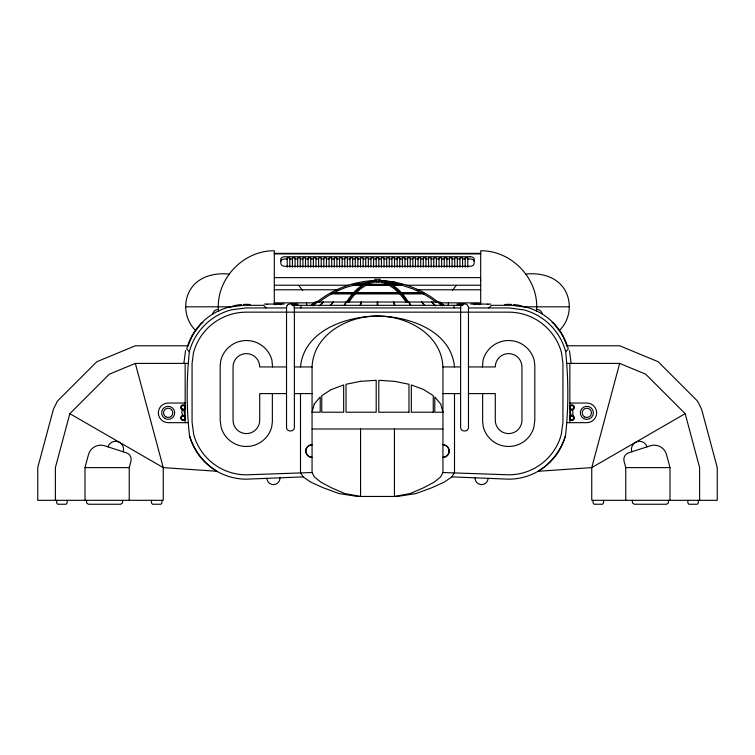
<?xml version="1.0" encoding="UTF-8"?>
<svg xmlns="http://www.w3.org/2000/svg" width="755" height="755" viewBox="0 0 755 755"><rect width="100%" height="100%" fill="white"/><g stroke="black" fill="none" stroke-linecap="round" stroke-linejoin="round"><path stroke-width="1.13" d="M195.101 329.954C184.937 319.676 182.738 303.029 189.901 290.467C197.697 276.528 214.486 272.498 229.341 274.103M183.861 363.4L185.541 350.641M187.787 363.4L135.334 363.4L109.315 374.178L69.828 413.664L163.25 467.609L216.93 471.28C203.69 463.117 193.931 450.405 189.477 435.503C186.362 407.823 186.504 379.35 189.335 351.651A59.069 59.069 0 0 1 231.096 309.89L245.828 307.946L286.532 307.946M448.111 305.784L448.527 302.585M480.69 280.058L480.69 280.615M475.055 477.755L475.018 478.028A6.54 6.54 0 0 0 487.89 479.727L488.07 478.302M525.659 274.103C540.514 272.498 557.303 276.528 565.099 290.467C572.262 303.029 570.063 319.676 559.899 329.954M699.621 500.32L699.621 467.609L685.172 413.664L591.75 467.609L538.07 471.28C551.31 463.117 561.069 450.405 565.523 435.503C568.638 407.823 568.496 379.35 565.665 351.651A59.069 59.069 0 0 0 523.904 309.89L509.172 307.946L468.468 307.946M388.768 284.267L388.655 285.012A98.159 49.075 -90 0 0 379.774 282.04L375.226 282.04A98.159 49.075 -90 0 0 366.345 285.012L366.232 284.267L388.768 284.267L389.278 285.39L394.355 288.787L399.197 293.327L399.376 292.629L355.624 292.638L355.218 293.921A98.159 49.075 90 0 0 348.942 302.132M360.56 428.991L360.56 496.45L344.78 493.553L331.228 487.683L320.828 482.152L314.297 476.886L312.06 472.526L312.06 366.939C313.41 334.408 347.98 315.779 377.5 316.09C409.04 316.269 451.046 330.624 454.51 366.939M300.49 366.939C303.954 330.624 345.96 316.269 377.5 316.09C407.02 315.779 441.59 334.408 442.94 366.939L442.94 472.526L440.703 476.886L434.172 482.152L423.772 487.683L410.22 493.553L394.44 496.45L394.44 428.991M123.122 451.764L123.518 450.131A8.003 8.003 0 0 0 118.403 441.826L117.62 441.581A8.003 8.003 0 0 0 108.616 445.308L107.974 446.856M406.058 302.132A98.159 49.075 -90 0 0 399.782 293.921L399.376 292.629M69.828 413.664L55.379 467.609L55.379 500.32M85.004 500.32L85.004 467.609L88.477 454.633A12.75 12.75 0 0 1 104.728 445.799L126.368 452.811A6.955 6.955 0 0 1 130.945 461.23L129.237 467.609L129.237 500.32M685.172 413.664L645.685 374.178L619.666 363.4L591.75 467.609L591.75 500.32L717.25 500.32L717.25 467.609L701.612 409.257L697.639 401.207L658.152 361.72L619.666 345.781L566.637 345.781M360.192 304.992L361.069 302.038M360.635 304.992L361.513 302.038M391.76 285.39L402.406 285.39L402.632 284.635L401.377 284.267L401.15 285.012A98.159 98.159 0 0 0 385.39 282.21M187.976 345.988L192.61 334.795M192.506 335.796L192.865 335.078M402.406 285.39L412.551 288.787L422.234 293.327L422.602 292.629L423.763 293.223L423.404 293.921L401.122 293.921M344.299 304.992L345.988 302.038M344.686 304.992L346.385 302.038M300.49 393.6L300.49 472.526L303.114 476.886L310.805 482.152L323.046 487.683L338.995 493.553L357.568 496.45L397.432 496.45L416.005 493.553L431.954 487.683L444.195 482.152L451.886 476.886L454.51 472.526L454.51 393.6M193.289 333.918L202 322.555M452.358 290.467L456.256 285.381M330.322 305.416L333.059 302.038M330.633 305.416L333.38 302.038M319.488 305.728L323.149 302.038M319.705 305.728L323.376 302.038M488.815 307.946L491.439 305.331L511.786 305.331L526.518 307.266A59.069 59.069 0 0 1 568.288 349.036L565.665 351.651M312.863 305.728L316.949 302.038M312.976 305.728L317.072 302.038M310.635 305.728L314.873 302.038L440.127 302.038L444.365 305.728M355.624 292.638L355.803 293.327L360.645 288.787L365.722 285.39L366.232 284.267M353.878 293.921L331.596 293.921L331.237 293.223L332.408 292.638L353.189 292.629M332.719 293.233C342.241 288.599 352.311 283.71 363.24 285.39M202.246 322.847L203.01 322.593M352.594 285.39L352.368 284.635L353.623 284.267L363.806 284.267M373.102 281.115A99.443 49.717 -90 0 1 375.122 280.737L376.66 280.596L376.726 281.908M274.31 253.369L480.69 253.369M274.31 253.907L480.69 253.907M287.193 258.993L285.06 258.993A4.2 2.105 0 0 0 280.851 261.088M289.816 258.993L292.43 258.993M295.054 258.993L297.668 258.993M300.282 258.993L302.906 258.993M305.52 258.993L308.134 258.993M310.758 258.993L313.372 258.993M315.986 258.993L318.61 258.993M321.224 258.993L323.838 258.993M326.462 258.993L329.076 258.993M331.69 258.993L334.314 258.993M336.928 258.993L339.542 258.993M342.166 258.993L344.78 258.993M347.394 258.993L350.018 258.993M352.632 258.993L355.256 258.993M357.87 258.993L360.484 258.993M363.108 258.993L365.722 258.993M368.336 258.993L370.96 258.993M373.574 258.993L376.188 258.993M378.812 258.993L381.426 258.993M384.04 258.993L386.664 258.993M389.278 258.993L391.892 258.993M394.516 258.993L397.13 258.993M399.744 258.993L402.368 258.993M404.982 258.993L407.606 258.993M410.22 258.993L412.834 258.993M415.458 258.993L418.072 258.993M420.686 258.993L423.31 258.993M425.924 258.993L428.538 258.993M431.162 258.993L433.776 258.993M436.39 258.993L439.014 258.993M441.628 258.993L444.242 258.993M446.866 258.993L449.48 258.993M452.094 258.993L454.718 258.993M457.332 258.993L459.946 258.993M462.57 258.993L465.184 258.993M467.807 258.993L469.94 258.993A4.2 2.105 0 0 1 474.149 261.088M274.31 277.642L480.69 277.642M374.499 279.284L380.501 279.284M374.603 280.596L371.403 280.728A99.443 99.443 0 0 0 316.562 302.34M376.726 280.596L373.782 280.728A99.443 49.717 90 0 0 346.554 302.019M378.274 281.908L378.274 280.596L381.218 280.728A99.443 49.717 -90 0 1 383.238 281.115M380.397 280.596L395.658 282.379M391.194 284.267L401.377 284.267M352.368 284.635L364.259 284.635M365.609 284.635L389.391 284.635M390.741 284.635L402.632 284.635M356.936 285.012L358.823 285.012M367.355 285.012L371.356 285.012M383.644 285.012L387.645 285.012M396.177 285.012L398.064 285.012M274.31 285.22L348.602 285.22M406.398 285.22L480.69 285.22M365.722 285.39L389.278 285.39M274.31 289.769L337.995 289.769M417.005 289.769L480.69 289.769M401.802 292.638L422.602 292.629M331.247 293.233L353.699 293.223M355.048 293.233L399.961 293.223M401.301 293.233L423.763 293.223M334.191 293.327L337.551 293.327M338.665 293.327L353.378 293.327M356.926 293.327L365.892 293.327M370.535 293.327L384.465 293.327M389.108 293.327L398.074 293.327M401.622 293.327L416.335 293.327M417.449 293.327L420.809 293.327M355.218 293.921L399.782 293.921M274.31 302.859L315.59 302.859M439.41 302.859L480.69 302.859M264.193 304.086L276.594 304.057M277.934 304.086L284.21 304.086M291.675 304.086L297.961 304.086M457.039 304.086L463.325 304.086M470.79 304.086L477.066 304.086M478.406 304.057L490.807 304.086M266.949 304.35L267.714 304.35M280.69 304.35L281.455 304.35M294.441 304.35L295.196 304.35M459.804 304.35L460.559 304.35M473.545 304.35L474.31 304.35M487.286 304.35L488.051 304.35M292.591 305.133L297.961 305.133M457.039 305.133L462.409 305.133M292.109 305.331L462.891 305.331M185.522 306.823L231.021 306.823M523.979 306.823L569.478 306.823M294.082 307.946L460.918 307.946M218.242 309.475L217.515 309.475A5.568 5.568 0 0 0 212.712 314.278M536.758 309.475L537.485 309.475A5.568 5.568 0 0 1 542.288 314.278M188.363 345.781L135.334 345.781L96.848 361.72L57.361 401.207L53.388 409.257L37.75 467.609L37.75 500.32L163.25 500.32L163.25 467.609L135.334 363.4M567.213 363.4L619.666 363.4M286.532 366.939L259.711 366.939A13.326 13.326 0 0 0 246.385 353.614A13.326 13.326 0 0 0 233.059 366.939L233.059 420.261A13.326 13.326 0 0 0 246.385 433.587A13.326 13.326 0 0 0 259.711 420.261L259.711 393.6L286.532 393.6M294.384 366.939L312.06 366.939M442.94 366.939L460.616 366.939M468.468 366.939L495.289 366.939A13.326 13.326 0 0 1 508.615 353.614A13.326 13.326 0 0 1 521.941 366.939L521.941 420.261A13.326 13.326 0 0 1 508.615 433.587A13.326 13.326 0 0 1 495.289 420.261L495.289 393.6L468.468 393.6M294.384 393.6L312.06 393.6M442.94 393.6L460.616 393.6M185.475 403.038L168.157 403.038A9.815 9.815 0 0 0 158.342 412.853A9.815 9.815 0 0 0 168.157 422.668L187.787 422.668M569.525 403.038L586.843 403.038A9.815 9.815 0 0 1 596.658 412.853A9.815 9.815 0 0 1 586.843 422.668L567.213 422.668M312.06 428.991L442.94 428.991M85.004 467.609L129.237 467.609M669.996 467.609L666.523 454.633A12.75 12.75 0 0 0 650.272 445.799L628.632 452.811A6.955 6.955 0 0 0 624.055 461.23L625.763 467.609L669.996 467.609L669.996 500.32M312.06 472.526L246.385 474.82A54.568 54.568 0 0 1 193.676 434.38L192.063 422.102L192.063 363.4L193.469 352.764A54.785 54.785 0 0 1 246.385 312.155L508.615 312.155A54.785 54.785 0 0 1 561.531 352.764L562.937 363.4L562.937 422.102L561.324 434.38A54.568 54.568 0 0 1 508.615 474.82L442.94 472.526M303.114 476.886L246.385 479.17A58.918 58.918 0 0 1 189.477 435.503M451.886 476.886L508.615 479.17A58.918 58.918 0 0 0 565.523 435.503M378.34 280.596L379.878 280.728A99.443 49.717 -90 0 1 381.898 281.115M551.99 322.593L552.754 322.847M438.051 302.038L442.137 305.728M437.928 302.038L442.024 305.728M266.185 307.946L263.561 305.331L243.214 305.331L228.482 307.266A59.069 59.069 0 0 0 186.712 349.036L189.335 351.651M431.851 302.038L435.512 305.728M431.624 302.038L435.295 305.728M421.941 302.038L424.678 305.416M421.62 302.038L424.367 305.416M553 322.555L561.711 333.918M298.744 285.381L302.642 290.467M409.012 302.038L410.701 304.992M408.615 302.038L410.314 304.992M332.408 292.638L332.766 293.327M562.135 335.078L562.494 335.796M647.026 446.856L646.384 445.308A8.003 8.003 0 0 0 637.38 441.581L636.597 441.826A8.003 8.003 0 0 0 631.482 450.131L631.878 451.764M562.39 334.795L567.024 345.988M353.623 284.267L353.85 285.012A98.159 98.159 0 0 1 369.61 282.21M393.931 302.038L394.808 304.992M393.487 302.038L394.365 304.992M569.459 350.641L571.139 363.4M306.473 302.585L306.889 305.784M279.945 477.755L279.982 478.028A6.54 6.54 0 0 1 267.11 479.727L266.93 478.302M698.318 500.32L698.318 502.943L697.318 504.246L688.843 504.246L687.843 502.943L687.843 500.32M668.43 500.32L668.43 502.943L666.627 504.246L634.238 504.246L632.445 502.943L632.445 500.32M625.763 467.609L625.763 500.32M603.528 500.32L603.528 502.943L602.528 504.246L594.053 504.246L593.053 502.943L593.053 500.32M569.836 363.4L569.836 422.668M482.643 393.6L482.643 421.922L483.313 427.037A26.189 26.189 0 0 0 533.917 427.037L534.814 420.261L534.814 365.25L534.134 360.107A26.416 26.416 0 0 0 483.096 360.107L482.426 366.939M480.69 304.539L480.69 250.754C511.692 250.415 538.692 278.84 536.607 309.644A18.035 1.774 85 0 0 536.248 311.079M467.807 267.242L467.807 257.861L465.184 257.861L465.184 267.242M462.57 267.242L462.57 257.861L459.946 257.861L459.946 267.242M457.332 267.242L457.332 257.861L454.718 257.861L454.718 267.242M454.076 305.331L454.076 307.946M452.094 267.242L452.094 257.861L449.48 257.861L449.48 267.242M446.866 267.242L446.866 257.861L444.242 257.861L444.242 267.242M441.628 267.242L441.628 257.861L439.014 257.861L439.014 267.242M436.39 267.242L436.39 257.861L433.776 257.861L433.776 267.242M431.162 267.242L431.162 257.861L428.538 257.861L428.538 267.242M425.924 267.242L425.924 257.861L423.31 257.861L423.31 267.242M420.686 267.242L420.686 257.861L418.072 257.861L418.072 267.242M415.458 267.242L415.458 257.861L412.834 257.861L412.834 267.242M410.22 267.242L410.22 257.861L407.606 257.861L407.606 267.242M404.982 267.242L404.982 257.861L402.368 257.861L402.368 267.242M399.744 267.242L399.744 257.861L397.13 257.861L397.13 267.242M394.516 267.242L394.516 257.861L391.892 257.861L391.892 267.242M389.278 267.242L389.278 257.861L386.664 257.861L386.664 267.242M384.04 267.242L384.04 257.861L381.426 257.861L381.426 267.242M378.812 267.242L378.812 257.861L376.188 257.861L376.188 267.242M377.726 302.038L377.726 304.992M377.273 302.038L377.273 304.992M373.574 267.242L373.574 257.861L370.96 257.861L370.96 267.242M368.336 267.242L368.336 257.861L365.722 257.861L365.722 267.242M363.108 267.242L363.108 257.861L360.484 257.861L360.484 267.242M357.87 267.242L357.87 257.861L355.256 257.861L355.256 267.242M352.632 267.242L352.632 257.861L350.018 257.861L350.018 267.242M347.394 267.242L347.394 257.861L344.78 257.861L344.78 267.242M342.166 267.242L342.166 257.861L339.542 257.861L339.542 267.242M336.928 267.242L336.928 257.861L334.314 257.861L334.314 267.242M331.69 267.242L331.69 257.861L329.076 257.861L329.076 267.242M326.462 267.242L326.462 257.861L323.838 257.861L323.838 267.242M321.224 267.242L321.224 257.861L318.61 257.861L318.61 267.242M315.986 267.242L315.986 257.861L313.372 257.861L313.372 267.242M310.758 267.242L310.758 257.861L308.134 257.861L308.134 267.242M305.52 267.242L305.52 257.861L302.906 257.861L302.906 267.242M300.924 305.331L300.924 307.946M300.282 267.242L300.282 257.861L297.668 257.861L297.668 267.242M295.054 267.242L295.054 257.861L292.43 257.861L292.43 267.242M289.816 267.242L289.816 257.861L287.193 257.861L287.193 267.242M274.31 304.539L274.31 250.754C243.308 250.415 216.307 278.84 218.393 309.644A18.035 1.774 -85 0 1 218.752 311.079M272.574 366.939L271.904 360.107A26.416 26.416 0 0 0 220.866 360.107L220.186 365.25L220.186 420.261L221.083 427.037A26.189 26.189 0 0 0 271.687 427.037L272.357 421.922L272.357 393.6M185.164 363.4L185.164 422.668M161.947 500.32L161.947 502.943L160.947 504.246L152.472 504.246L151.472 502.943L151.472 500.32M122.555 500.32L122.555 502.943L120.762 504.246L88.373 504.246L86.57 502.943L86.57 500.32M67.157 500.32L67.157 502.943L66.157 504.246L57.682 504.246L56.682 502.943L56.682 500.32M474.168 304.68A4.889 4.889 0 0 1 479.359 304.68M275.641 304.68A4.889 4.889 0 0 1 280.832 304.68M381.171 280.737A99.443 49.717 90 0 1 408.389 302.019M379.878 280.737A99.443 49.717 90 0 1 407.096 302.019M383.597 280.737A99.443 99.443 0 0 1 438.438 302.34M371.809 281.115A99.443 49.717 -90 0 1 373.829 280.737M347.904 302.019A99.443 49.717 90 0 1 375.122 280.737M504.755 304.52A52.18 52.18 0 0 1 511.333 304.397M513.532 304.539A52.18 52.18 0 0 1 522.177 306.02M232.823 306.02A52.18 52.18 0 0 1 241.468 304.539M243.667 304.397A52.18 52.18 0 0 1 250.245 304.52M185.494 419.185A2.614 2.614 0 0 1 181.153 419.469A2.614 2.614 0 0 1 182.55 415.354M183.909 415.354A2.614 2.614 0 0 1 185.494 416.571M185.494 408.719A2.614 2.614 0 0 1 183.909 409.937M182.55 409.937A2.614 2.614 0 0 1 181.153 405.812A2.614 2.614 0 0 1 185.494 406.096M569.506 406.096A2.614 2.614 0 0 1 573.847 405.812A2.614 2.614 0 0 1 572.45 409.937M571.091 409.937A2.614 2.614 0 0 1 569.506 408.719M572.45 415.354A2.614 2.614 0 0 1 573.847 419.469A2.614 2.614 0 0 1 569.506 419.185M569.506 416.571A2.614 2.614 0 0 1 571.091 415.354M423.404 293.921A98.159 98.159 0 0 1 435.956 302.132M319.044 302.132A98.159 98.159 0 0 1 331.596 293.921M306.256 448.668C304.605 452.641 307.757 457.36 312.06 457.351A6.285 6.285 0 0 1 305.784 451.075A6.285 6.285 0 0 1 312.06 444.789L309.663 445.271L307.625 446.63L306.256 448.668M449.216 451.075C449.149 454.444 446.309 457.285 442.94 457.351A6.285 6.285 0 0 0 449.216 451.075C449.149 447.696 446.309 444.855 442.94 444.789A6.285 6.285 0 0 1 449.216 451.075M314.297 403.944L312.06 412.221L320.214 412.221L320.214 396.951L314.297 403.944M287.23 305.313L286.532 306.974L286.532 428.009C287.06 432.002 293.855 432.002 294.384 428.009L294.384 306.974L293.053 304.68A4.624 4.322 0 0 0 287.863 304.68L287.23 305.313M461.314 305.313L460.616 306.974L460.616 428.009C461.145 432.002 467.94 432.002 468.468 428.009L468.468 306.974L467.137 304.68A4.624 4.322 0 0 0 461.947 304.68L461.314 305.313M331.228 389.599L321.753 395.639L321.753 412.221L343.657 412.221L343.657 384.937L331.228 389.599M183.909 409.512C178.152 409.889 186.504 424.084 183.909 409.512M572.45 409.512C566.703 409.889 575.055 424.084 572.45 409.512M360.56 381.322L346.026 384.267L346.026 412.221L376.198 412.221L376.198 380.312L360.56 381.322M469.94 256.728L285.06 256.728A4.2 2.105 0 0 0 280.851 258.823L280.851 263.363A4.2 2.945 0 0 0 285.06 266.307L469.94 266.307A4.2 2.945 0 0 0 474.149 263.363L474.149 258.823A4.2 2.105 0 0 0 469.94 256.728M408.974 412.221L378.802 412.221L378.802 380.312L394.44 381.322L408.974 384.267L408.974 412.221M433.247 412.221L411.343 412.221L411.343 384.937L423.772 389.599L433.247 395.639L433.247 412.221M442.94 412.221L434.786 412.221L434.786 396.951L440.703 403.944L442.94 412.221M165.836 416.854A4.624 4.624 0 0 0 172.782 412.853A4.624 4.624 0 0 0 165.836 408.842A4.624 4.624 0 0 0 165.836 416.854M164.883 418.515A6.54 6.54 0 0 0 174.698 412.853A6.54 6.54 0 0 0 164.883 407.181A6.54 6.54 0 0 0 164.883 418.515M181.936 408.7A1.831 1.831 0 0 0 184.994 407.879A1.831 1.831 0 0 0 182.757 405.643A1.831 1.831 0 0 0 181.936 408.7M182.314 419.469A1.831 1.831 0 0 0 185.06 417.874A1.831 1.831 0 0 0 182.314 416.288A1.831 1.831 0 0 0 182.314 419.469M583.577 418.515A6.54 6.54 0 0 0 593.392 412.853A6.54 6.54 0 0 0 583.577 407.181A6.54 6.54 0 0 0 583.577 418.515M584.53 416.854A4.624 4.624 0 0 0 591.476 412.853A4.624 4.624 0 0 0 584.53 408.842A4.624 4.624 0 0 0 584.53 416.854M570.478 408.7A1.831 1.831 0 0 0 573.545 407.879A1.831 1.831 0 0 0 571.299 405.643A1.831 1.831 0 0 0 570.478 408.7M570.478 419.176A1.831 1.831 0 0 0 573.545 418.355A1.831 1.831 0 0 0 571.299 416.109A1.831 1.831 0 0 0 570.478 419.176"/></g></svg>
